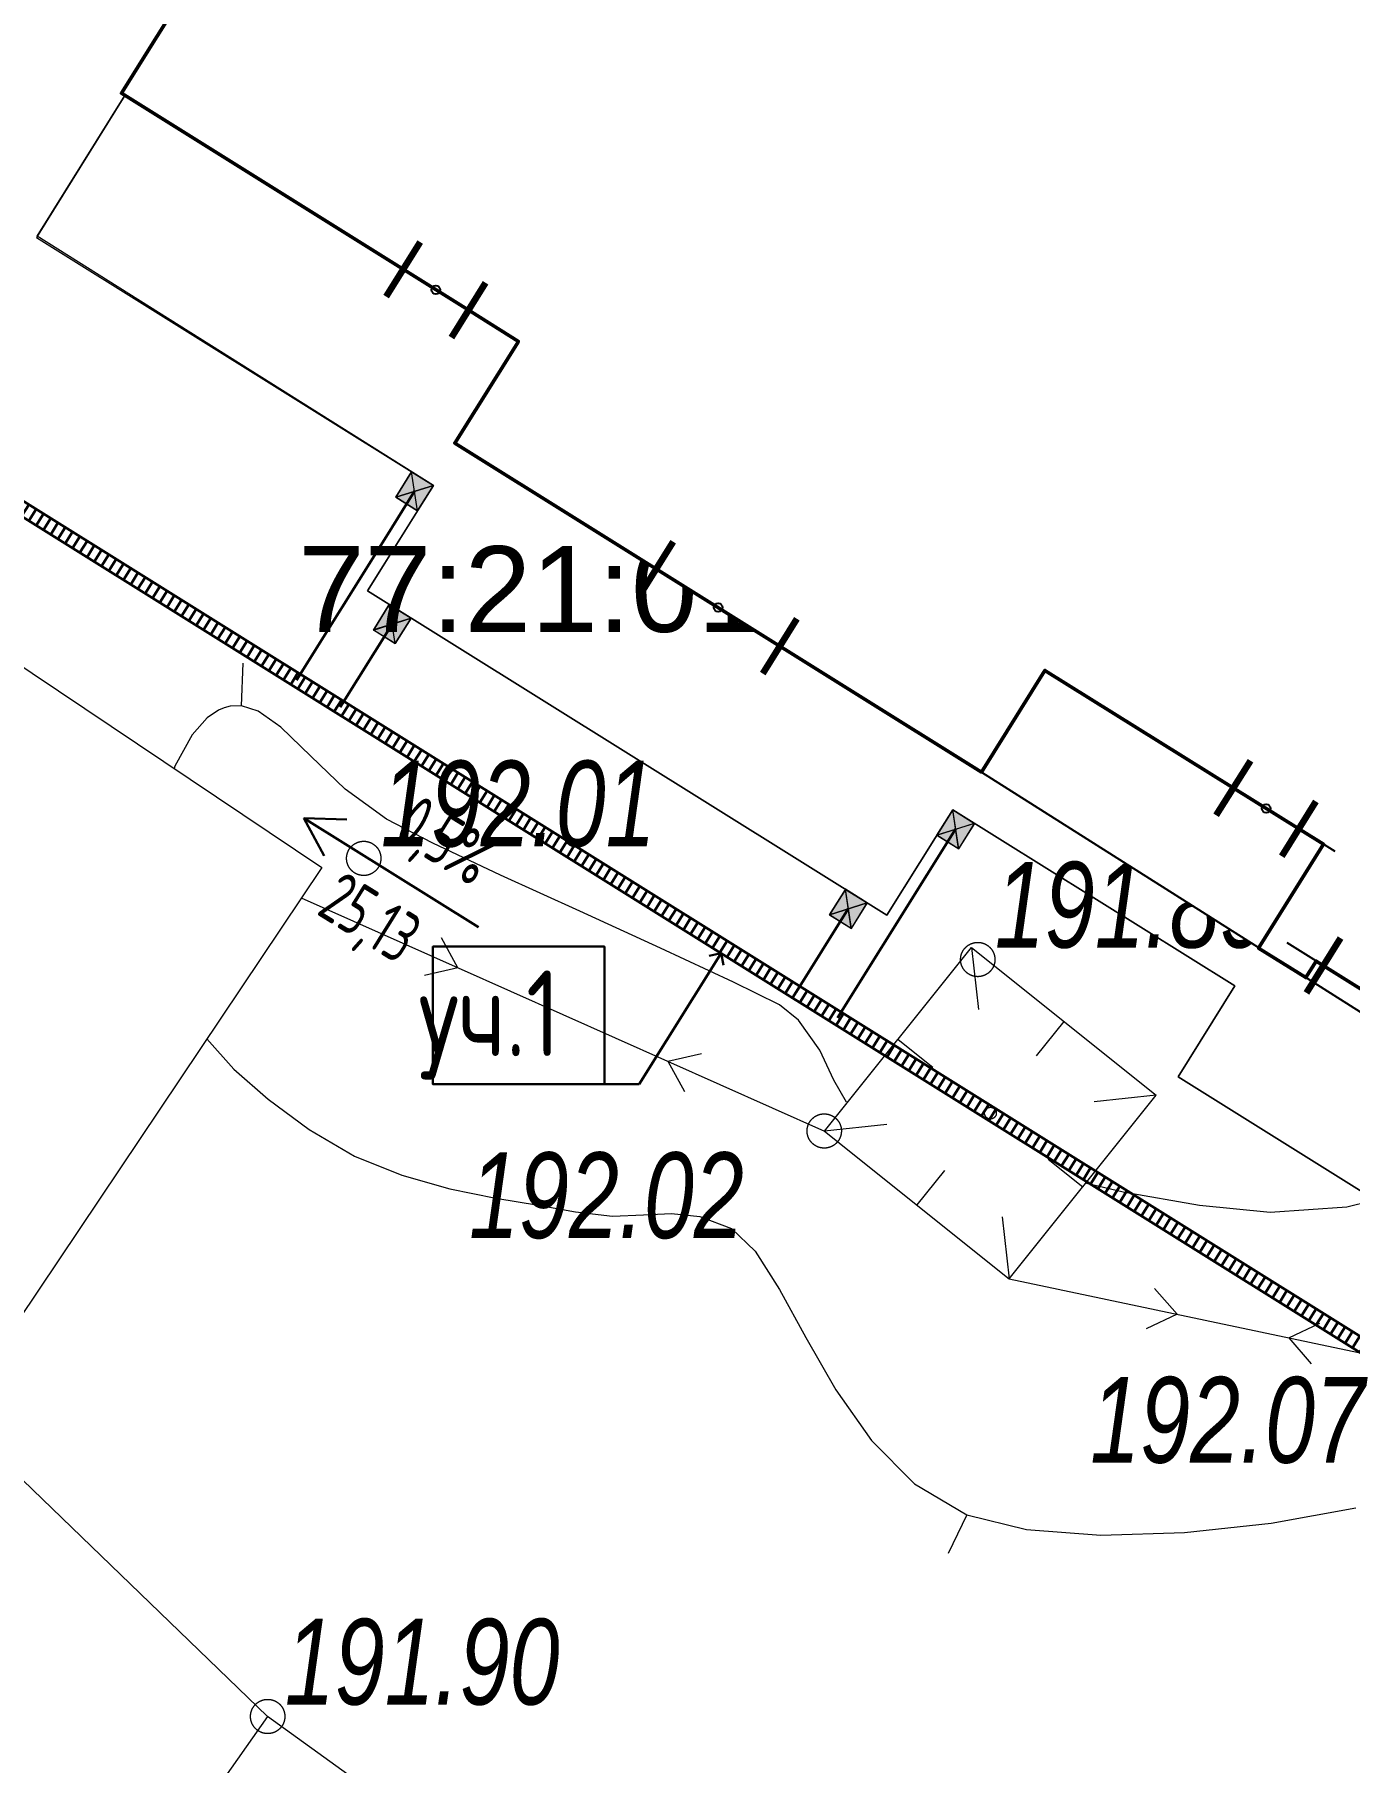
# Model space of a CAD drawing. Header units: millimetres. Extents: x -38151500 to -27467627, y -20617104 to -20349562.
# Drawn here: x -28293066 to -28277733, y -20505276 to -20485120 of the extents above; entities that cross this region are included whole.
import ezdxf
from ezdxf.xclip import XClip

# ---------------------------------------------------------------- set-up
doc = ezdxf.new("R2010")
doc.units = ezdxf.units.MM
doc.header["$MEASUREMENT"] = 0
doc.header["$XCLIPFRAME"] = 0
doc.linetypes.add('Wipeout_Contour', pattern=[1000, 0, -1000])
for name, color, linetype in [('!!! ПОДОСНОВА', 7, 'Continuous'), ('ГП_Сети канализации К2 ливневка', 7, 'Continuous'), ('ЛИВНЕВКА лотки', 7, 'Continuous'), ('Ливневка маркеры', 7, 'Continuous'), ('Ливневка трубы', 7, 'Continuous'), ('Новый_ГП_Сети канализации К2 ливневка', 7, 'Continuous')]:
    doc.layers.add(name, color=color, linetype=linetype)
for name, color, linetype, lineweight in [('ГП_Сети канализации К2 ливневка_Ном._пера__140', 140, 'Continuous', 40), ('ГП_Сети канализации К2 ливневка_Ном._пера__180', 5, 'Continuous', 13), ('ГП_Сети канализации К2 ливневка_Ном._пера__4', 5, 'Continuous', 40), ('ЛИВНЕВКА лотки_Ном._пера__5', 5, 'Continuous', 30), ('Ливневка маркеры_Ном._пера__5', 5, 'Continuous', 30), ('Ливневка трубы_Ном._пера__4', 5, 'Continuous', 40), ('Новый_Defpoints_Ном._пера__16', 16, 'Continuous', 20), ('Новый_Defpoints_Ном._пера__7', 7, 'Continuous', 25), ('Новый_ГП_Здание сооружение_Ном._пера__16', 16, 'Continuous', 20), ('Новый_ГП_Здание сооружение_Ном._пера__22', 22, 'Continuous', 50), ('Новый_ГП_Сети канализации К2 ливневка_Ном._пера__7', 7, 'Continuous', 25), ('Новый_ГТ-сооружение_ ограждение_Ном._пера__19', 7, 'Continuous', 90), ('Чертеж_1_ГП_Топография_Ном._пера__253', 252, 'Continuous', 18), ('Чертеж_1_Новофедоровское_снт 28_07$0$tp_отметки_новые_Ном._пера__253', 252, 'Continuous', 18), ('Чертеж_1_Новый_Новофедоровское_снт 28_07$0$tp_Здания_Ном._пера__253', 252, 'Continuous', 18), ('Чертеж_1_Новый_Новофедоровское_снт 28_07$0$tp_Здания_Ном._пера__7', 7, 'Continuous', 18), ('Чертеж_1_Новый_Новофедоровское_снт 28_07$0$tp_Контур растит_Ном._пера__253', 252, 'Continuous', 18), ('Чертеж_1_Новый_Новофедоровское_снт 28_07$0$tp_ЛЭП нн_Ном._пера__253', 252, 'Continuous', 18), ('Чертеж_1_Новый_Новофедоровское_снт 28_07$0$tp_отметки_новые_Ном._пера__7', 7, 'Continuous', 18), ('Чертеж_1_Новый_Новофедоровское_снт 28_07$0$tp_рельеф_Ном._пера__253', 252, 'Continuous', 18)]:
    doc.layers.add(name, color=color, linetype=linetype, lineweight=lineweight)
doc.styles.add('РЎР“Р•РќР•Р\xa0РР\xa0_РЎРўРР›Р¬_1', font='arial.ttf', dxfattribs={"width": 0.75})
doc.styles.add('РЎР“Р•РќР•Р\xa0РР\xa0_РЎРўРР›Р¬_5', font='arial.ttf')
doc.styles.add('РЎР“Р•РќР•Р\xa0РР\xa0_РЎРўРР›Р¬_6', font='', dxfattribs={"width": 0.8})
doc.styles.add('РЎР“Р•РќР•Р\xa0РР\xa0_РЎРўРР›Р¬_7', font='')
doc.styles.get('РЎР“Р•РќР•Р\xa0РР\xa0_РЎРўРР›Р¬_6').set_extended_font_data('GOST_type_A')
doc.styles.get('РЎР“Р•РќР•Р\xa0РР\xa0_РЎРўРР›Р¬_7').set_extended_font_data('GOST_type_A')
pattern_1 = [(327.9963, (-28258884.51, -20487316.09), (52.99742, 84.80138), [])]
pattern_2 = [(57.9963, (-28258884.51, -20487316.09), (-84.80138, 52.99742), [])]

# ---------------------------------------------------------------- blocks, each defined once
blk = doc.blocks.new('Чертеж_7_1', base_point=(9803493, 0))
at = {"layer": 'Чертеж_1_Новый_Новофедоровское_снт 28_07$0$tp_Здания_Ном._пера__253', "color": 252, "lineweight": 18, "flags": 128}
for points in [[(-28293964, -20501169), (-28298881, -20497871), (-28294634, -20491538), (-28289717, -20494836)], [(-28282432, -20515999), (-28280482, -20513307), (-28287135, -20508594), (-28286394, -20507598), (-28290351, -20504739), (-28292966, -20508460)]]:
    blk.add_lwpolyline(points, close=True, dxfattribs=at)
at = {"layer": 'Чертеж_1_Новый_Новофедоровское_снт 28_07$0$tp_Здания_Ном._пера__7', "color": 7, "lineweight": 18, "flags": 128}
for points in [[(-28283853, -20497912), (-28282139, -20495769)], [(-28282139, -20495769), (-28279985, -20497492)], [(-28282139, -20495769), (-28282057, -20496494)], [(-28281062, -20496631), (-28281384, -20497032)], [(-28282996, -20496841), (-28282592, -20497164)], [(-28281700, -20499635), (-28279985, -20497492)], [(-28279985, -20497492), (-28280711, -20497571)], [(-28283128, -20497833), (-28283853, -20497912)], [(-28283853, -20497912), (-28281700, -20499635)], [(-28282455, -20498372), (-28282776, -20498773)], [(-28281246, -20498240), (-28280842, -20498563)], [(-28281782, -20498910), (-28281700, -20499635)]]:
    blk.add_lwpolyline(points, dxfattribs=at)
at = {"layer": 'Чертеж_1_Новый_Новофедоровское_снт 28_07$0$tp_Здания_Ном._пера__7', "color": 7, "lineweight": 18}
blk.add_circle((-28281919, -20497702), 68.6, dxfattribs=at)
at = {"layer": 'Чертеж_1_Новый_Новофедоровское_снт 28_07$0$tp_Контур растит_Ном._пера__253', "color": 252, "lineweight": 18, "flags": 128}
blk.add_lwpolyline([(-28294006, -20501211), (-28290351, -20504739)], dxfattribs=at)
at = {"layer": 'Чертеж_1_Новый_Новофедоровское_снт 28_07$0$tp_ЛЭП нн_Ном._пера__253', "color": 252, "lineweight": 18, "flags": 128}
for points in [[(-28289955, -20495191), (-28283853, -20497912)], [(-28288128, -20496005), (-28288321, -20495655)], [(-28288128, -20496005), (-28288518, -20496096)], [(-28285680, -20497097), (-28285290, -20497007)], [(-28285680, -20497097), (-28285487, -20497448)], [(-28281700, -20499635), (-28276484, -20500736)], [(-28279743, -20500048), (-28280005, -20499746)], [(-28279743, -20500048), (-28280105, -20500218)], [(-28278441, -20500323), (-28278079, -20500153)], [(-28278441, -20500323), (-28278179, -20500625)]]:
    blk.add_lwpolyline(points, dxfattribs=at)
at = {"layer": 'Чертеж_1_Новый_Новофедоровское_снт 28_07$0$tp_отметки_новые_Ном._пера__7', "color": 7, "lineweight": 18}
for centre in [(-28284717, -20486960), (-28289227, -20494730), (-28282067, -20495910), (-28283857, -20497910), (-28290347, -20504740)]:
    blk.add_circle(centre, 200, dxfattribs=at)
at = {"layer": 'Чертеж_1_Новый_Новофедоровское_снт 28_07$0$tp_рельеф_Ном._пера__253', "color": 252, "lineweight": 18, "flags": 128}
for points in [[(-28290653, -20492950), (-28290631, -20492451)], [(-28283598, -20497575), (-28283747, -20497319), (-28283909, -20496969), (-28284156, -20496617), (-28284378, -20496437), (-28284914, -20496173), (-28285765, -20495777), (-28286709, -20495346), (-28287633, -20494924), (-28288423, -20494552), (-28288962, -20494273), (-28289442, -20493923), (-28289843, -20493538), (-28290195, -20493198), (-28290458, -20493012), (-28290653, -20492950), (-28290786, -20492955), (-28290854, -20492973), (-28290922, -20493002), (-28291051, -20493090), (-28291229, -20493288), (-28291429, -20493655), (-28291437, -20493683)], [(-28291058, -20496836), (-28290741, -20497187), (-28290340, -20497539), (-28289865, -20497894), (-28289335, -20498205), (-28288781, -20498427), (-28288224, -20498583), (-28287688, -20498692), (-28287191, -20498775), (-28286757, -20498853), (-28286328, -20498902), (-28285966, -20498889), (-28285637, -20498872), (-28285306, -20498907), (-28284939, -20499048), (-28284661, -20499313), (-28284379, -20499759), (-28284072, -20500319), (-28283721, -20500928), (-28283305, -20501519), (-28282803, -20502028), (-28282194, -20502387), (-28281500, -20502559), (-28280633, -20502624), (-28279658, -20502595), (-28278645, -20502485), (-28277658, -20502306)], [(-28276912, -20498587), (-28277765, -20498797), (-28278657, -20498862), (-28279483, -20498780), (-28280371, -20498622), (-28280816, -20498518)], [(-28282194, -20502387), (-28282413, -20502837)]]:
    blk.add_lwpolyline(points, dxfattribs=at)
at = {"layer": 'Чертеж_1_ГП_Топография_Ном._пера__253', "color": 252, "lineweight": 18, "insert": (-28289993, -20491595), "char_height": 1000, "attachment_point": 4, "style": 'РЎР“Р•РќР•Р\xa0РР\xa0_РЎРўРР›Р¬_5'}
blk.add_mtext('\\A1;{\\pql;\\fArial|b0|i0|c204|p0;\\W1.000000;77:21:0140412:484}', dxfattribs=at)
at = {"layer": 'Чертеж_1_Новофедоровское_снт 28_07$0$tp_отметки_новые_Ном._пера__253', "color": 252, "lineweight": 18, "char_height": 1000, "attachment_point": 7, "style": 'РЎР“Р•РќР•Р\xa0РР\xa0_РЎРўРР›Р¬_1'}
for s, insert in [('\\A1;{\\pql;\\fArial|b0|i1|c204|p0;\\W0.750000;191.84}', (-28284240, -20487438)), ('\\A1;{\\pql;\\fArial|b0|i1|c204|p0;\\W0.750000;192.01}', (-28289028, -20494605)), ('\\A1;{\\pql;\\fArial|b0|i1|c204|p0;\\W0.750000;191.89}', (-28281868, -20495785)), ('\\A1;{\\pql;\\fArial|b0|i1|c204|p0;\\W0.750000;192.02}', (-28287999, -20499174)), ('\\A1;{\\pql;\\fArial|b0|i1|c204|p0;\\W0.750000;192.07}', (-28280756, -20501794)), ('\\A1;{\\pql;\\fArial|b0|i1|c204|p0;\\W0.750000;191.90}', (-28290148, -20504615))]:
    blk.add_mtext(s, dxfattribs=dict(at, insert=insert))
blk = doc.blocks.new('Стена_39_5', base_point=(-28296226, -20488859))
at = {"layer": 'ЛИВНЕВКА лотки_Ном._пера__5', "linetype": 'Continuous', "lineweight": 30}
h = blk.add_hatch(dxfattribs=at)
h.set_pattern_fill('Настил_01_90_гр_0005', color=5, style=0, pattern_type=2)
h.set_pattern_definition(pattern_1)
h.paths.add_polyline_path([(-28291562, -20481396), (-28291341, -20481345), (-28291477, -20481260)])
h = blk.add_hatch(dxfattribs=at)
h.set_pattern_fill('Настил_01_90_гр_0005', color=5, style=0, pattern_type=2)
h.set_pattern_definition(pattern_1)
h.paths.add_polyline_path([(-28291562, -20481396), (-28296141, -20488723), (-28296006, -20488808), (-28291426, -20481481)])
h = blk.add_hatch(dxfattribs=at)
h.set_pattern_fill('Настил_01_90_гр_0005', color=5, style=0, pattern_type=2)
h.set_pattern_definition(pattern_1)
h.paths.add_polyline_path([(-28291562, -20481396), (-28291426, -20481481), (-28291341, -20481345)])
h = blk.add_hatch(dxfattribs=at)
h.set_pattern_fill('Настил_01_90_гр_0005', color=5, style=0, pattern_type=2)
h.set_pattern_definition(pattern_1)
h.paths.add_polyline_path([(-28296141, -20488723), (-28296226, -20488859), (-28296006, -20488808)])
h = blk.add_hatch(dxfattribs=at)
h.set_pattern_fill('Настил_01_90_гр_0005', color=5, style=0, pattern_type=2)
h.set_pattern_definition(pattern_1)
h.paths.add_polyline_path([(-28296006, -20488808), (-28296226, -20488859), (-28296090, -20488944)])
at = {"layer": 'ЛИВНЕВКА лотки_Ном._пера__5', "color": 5, "lineweight": 30, "flags": 128}
for points in [[(-28291341, -20481345), (-28291477, -20481260)], [(-28291562, -20481396), (-28296226, -20488859)], [(-28296006, -20488808), (-28291341, -20481345)], [(-28296226, -20488859), (-28296090, -20488944)]]:
    blk.add_lwpolyline(points, dxfattribs=at)
blk = doc.blocks.new('Стена_40_5', base_point=(-28296226, -20488859))
at = {"layer": 'ЛИВНЕВКА лотки_Ном._пера__5', "linetype": 'Continuous', "lineweight": 30}
h = blk.add_hatch(dxfattribs=at)
h.set_pattern_fill('Настил_01_90_гр_0005', color=5, style=0, pattern_type=2)
h.set_pattern_definition(pattern_2)
h.paths.add_polyline_path([(-28296006, -20488808), (-28296090, -20488944), (-28275047, -20502095), (-28274963, -20501959)])
h = blk.add_hatch(dxfattribs=at)
h.set_pattern_fill('Настил_01_90_гр_0005', color=5, style=0, pattern_type=2)
h.set_pattern_definition(pattern_2)
h.paths.add_polyline_path([(-28275047, -20502095), (-28274912, -20502180), (-28274963, -20501959)])
h = blk.add_hatch(dxfattribs=at)
h.set_pattern_fill('Настил_01_90_гр_0005', color=5, style=0, pattern_type=2)
h.set_pattern_definition(pattern_2)
h.paths.add_polyline_path([(-28274963, -20501959), (-28274912, -20502180), (-28274827, -20502044)])
at = {"layer": 'ЛИВНЕВКА лотки_Ном._пера__5', "color": 5, "lineweight": 30, "flags": 128}
for points in [[(-28274963, -20501959), (-28296006, -20488808)], [(-28296090, -20488944), (-28274912, -20502180)], [(-28274912, -20502180), (-28274827, -20502044)]]:
    blk.add_lwpolyline(points, dxfattribs=at)
blk = doc.blocks.new('Стена_56_5', base_point=(-28282325, -20494391))
at = {"layer": 'Ливневка трубы_Ном._пера__4', "color": 5, "lineweight": 40, "flags": 128}
for points in [[(-28282325, -20494391), (-28282656, -20494920)], [(-28282656, -20494920), (-28282325, -20494391)], [(-28282656, -20494920), (-28283701, -20496592)], [(-28283701, -20496592), (-28282656, -20494920)]]:
    blk.add_lwpolyline(points, dxfattribs=at)
blk = doc.blocks.new('Стена_57_5', base_point=(-28283577, -20495319))
at = {"layer": 'Ливневка трубы_Ном._пера__4', "color": 5, "lineweight": 40, "flags": 128}
for points in [[(-28283577, -20495319), (-28284184, -20496291)], [(-28284184, -20496291), (-28283577, -20495319)]]:
    blk.add_lwpolyline(points, dxfattribs=at)
blk = doc.blocks.new('Стена_58_5', base_point=(-28288635, -20490448))
at = {"layer": 'Ливневка трубы_Ном._пера__4', "color": 5, "lineweight": 40, "flags": 128}
for points in [[(-28288635, -20490448), (-28288965, -20490977)], [(-28288965, -20490977), (-28288635, -20490448)], [(-28288966, -20490978), (-28290010, -20492649)], [(-28290010, -20492649), (-28288966, -20490978)]]:
    blk.add_lwpolyline(points, dxfattribs=at)
blk = doc.blocks.new('Стена_59_5', base_point=(-28288894, -20491996))
at = {"layer": 'Ливневка трубы_Ном._пера__4', "color": 5, "lineweight": 40, "flags": 128}
for points in [[(-28288894, -20491996), (-28289501, -20492967)], [(-28289501, -20492967), (-28288894, -20491996)]]:
    blk.add_lwpolyline(points, dxfattribs=at)
blk = doc.blocks.new('Колонна_27_5', base_point=(-28288894, -20491996))
at = {"layer": 'ГП_Сети канализации К2 ливневка_Ном._пера__140', "linetype": 'Continuous', "lineweight": 40}
blk.add_hatch(color=140, dxfattribs=at).paths.add_polyline_path([(-28288860, -20492224), (-28288674, -20491927), (-28288929, -20491768), (-28289114, -20492065)])
at = {"layer": 'ГП_Сети канализации К2 ливневка_Ном._пера__180', "color": 5, "lineweight": 13}
for p, q in [((-28288674, -20491927), (-28289114, -20492065)), ((-28288860, -20492224), (-28288929, -20491768))]:
    blk.add_line(p, q, dxfattribs=at)
at = {"layer": 'ГП_Сети канализации К2 ливневка_Ном._пера__180', "color": 5, "lineweight": 13, "flags": 128}
blk.add_lwpolyline([(-28288860, -20492224), (-28288674, -20491927), (-28288929, -20491768), (-28289114, -20492065)], close=True, dxfattribs=at)
blk = doc.blocks.new('Колонна_28_5', base_point=(-28283577, -20495319))
at = {"layer": 'ГП_Сети канализации К2 ливневка_Ном._пера__140', "linetype": 'Continuous', "lineweight": 40}
blk.add_hatch(color=140, dxfattribs=at).paths.add_polyline_path([(-28283542, -20495547), (-28283357, -20495250), (-28283611, -20495091), (-28283796, -20495388)])
at = {"layer": 'ГП_Сети канализации К2 ливневка_Ном._пера__180', "color": 5, "lineweight": 13}
for p, q in [((-28283542, -20495547), (-28283611, -20495091)), ((-28283357, -20495250), (-28283796, -20495388))]:
    blk.add_line(p, q, dxfattribs=at)
at = {"layer": 'ГП_Сети канализации К2 ливневка_Ном._пера__180', "color": 5, "lineweight": 13, "flags": 128}
blk.add_lwpolyline([(-28283542, -20495547), (-28283357, -20495250), (-28283611, -20495091), (-28283796, -20495388)], close=True, dxfattribs=at)
blk = doc.blocks.new('Колонна_29_5', base_point=(-28282325, -20494390))
at = {"layer": 'ГП_Сети канализации К2 ливневка_Ном._пера__140', "linetype": 'Continuous', "lineweight": 40}
blk.add_hatch(color=140, dxfattribs=at).paths.add_polyline_path([(-28282290, -20494618), (-28282105, -20494321), (-28282359, -20494162), (-28282545, -20494459)])
at = {"layer": 'ГП_Сети канализации К2 ливневка_Ном._пера__180', "color": 5, "lineweight": 13}
for p, q in [((-28282290, -20494618), (-28282359, -20494162)), ((-28282105, -20494321), (-28282545, -20494459))]:
    blk.add_line(p, q, dxfattribs=at)
at = {"layer": 'ГП_Сети канализации К2 ливневка_Ном._пера__180', "color": 5, "lineweight": 13, "flags": 128}
blk.add_lwpolyline([(-28282290, -20494618), (-28282105, -20494321), (-28282359, -20494162), (-28282545, -20494459)], close=True, dxfattribs=at)
blk = doc.blocks.new('Колонна_30_5', base_point=(-28288634, -20490448))
at = {"layer": 'ГП_Сети канализации К2 ливневка_Ном._пера__140', "linetype": 'Continuous', "lineweight": 40}
blk.add_hatch(color=140, dxfattribs=at).paths.add_polyline_path([(-28288600, -20490676), (-28288414, -20490379), (-28288669, -20490220), (-28288854, -20490517)])
at = {"layer": 'ГП_Сети канализации К2 ливневка_Ном._пера__180', "color": 5, "lineweight": 13}
for p, q in [((-28288600, -20490676), (-28288669, -20490220)), ((-28288414, -20490379), (-28288854, -20490517))]:
    blk.add_line(p, q, dxfattribs=at)
at = {"layer": 'ГП_Сети канализации К2 ливневка_Ном._пера__180', "color": 5, "lineweight": 13, "flags": 128}
blk.add_lwpolyline([(-28288600, -20490676), (-28288414, -20490379), (-28288669, -20490220), (-28288854, -20490517)], close=True, dxfattribs=at)
blk = doc.blocks.new('Линия_10_5', base_point=(-28287889, -20495532))
at = {"layer": 'Ливневка маркеры_Ном._пера__5', "color": 5, "lineweight": 30}
for p, q in [((-28287889, -20495532), (-28289924, -20494260)), ((-28289924, -20494260), (-28289424, -20494277)), ((-28289924, -20494260), (-28289689, -20494701))]:
    blk.add_line(p, q, dxfattribs=at)
blk = doc.blocks.new('Выноска_23_5', base_point=(-28285061, -20495836))
at = {"layer": 'Ливневка маркеры_Ном._пера__5', "color": 5, "lineweight": 30}
for p, q in [((-28285061, -20495836), (-28286016, -20497364)), ((-28285061, -20495836), (-28285199, -20495868)), ((-28285061, -20495836), (-28285030, -20495974)), ((-28286421, -20497364), (-28288421, -20497364)), ((-28286016, -20497364), (-28286421, -20497364))]:
    blk.add_line(p, q, dxfattribs=at)
at = {"layer": 'Ливневка маркеры_Ном._пера__5', "color": 5, "lineweight": 30, "flags": 128}
blk.add_lwpolyline([(-28286421, -20497364), (-28286421, -20495758), (-28288421, -20495758), (-28288421, -20497364)], close=True, dxfattribs=at)
at = {"layer": 'Ливневка маркеры_Ном._пера__5', "color": 5, "lineweight": 30, "insert": (-28287421, -20496037), "char_height": 1000, "attachment_point": 2, "style": 'РЎР“Р•РќР•Р\xa0РР\xa0_РЎРўРР›Р¬_7'}
blk.add_mtext('\\A1;{\\pqc;\\pt0,5000;\\fGOST_type_A|b0|i0|c0|p0;\\W1.000000;уч.1\\fGOST_type_A|b0|i0|c0|p0;\\W1.000000;\\A1{\\H.66x;\\S^  ;}\\fGOST_type_A|b0|i0|c0|p0;\\W1.000000;\\fGOST_type_A|b0|i0|c0|p0;\\W1.000000;\\A1{\\H.66x;\\S^  ;}\\fGOST_type_A|b0|i0|c0|p0;\\W1.000000; \\fGOST_type_A|b0|i0|c0|p0;\\W1.000000;\\fGOST_type_A|b0|i0|c0|p0;\\W1.000000;\\fGOST_type_A|b0|i0|c0|p0;\\W1.000000;\\fGOST_type_A|b0|i0|c0|p0;\\W1.000000;\\fGOST_type_A|b0|i0|c0|p0;\\W1.000000;\\fGOST_type_A|b0|i0|c0|p0;\\W1.000000;\\fGOST_type_A|b0|i0|c0|p0;\\W1.000000;\\fGOST_type_A|b0|i0|c0|p0;\\W1.000000;\\fGOST_type_A|b0|i0|c0|p0;\\W1.000000;\\fGOST_type_A|b0|i0|c0|p0;\\W1.000000;\\fGOST_type_A|b0|i0|c0|p0;\\W1.000000;\\fGOST_type_A|b0|i0|c0|p0;\\W1.000000;\\fGOST_type_A|b0|i0|c0|p0;\\W1.000000;\\fGOST_type_A|b0|i0|c0|p0;\\W1.000000;\\fGOST_type_A|b0|i0|c0|p0;\\W1.000000;\\fGOST_type_A|b0|i0|c0|p0;\\W1.000000;\\fGOST_type_A|b0|i0|c0|p0;\\W1.000000;\\fGOST_type_A|b0|i0|c0|p0;\\W1.000000;\\fGOST_type_A|b0|i0|c0|p0;\\W1.000000;\\fGOST_type_A|b0|i0|c0|p0;\\W1.000000;\\fGOST_type_A|b0|i0|c0|p0;\\W1.000000;\\fGOST_type_A|b0|i0|c0|p0;\\W1.000000;\\fGOST_type_A|b0|i0|c0|p0;\\W1.000000;\\fGOST_type_A|b0|i0|c0|p0;\\W1.000000;\\fGOST_type_A|b0|i0|c0|p0;\\W1.000000;\\fGOST_type_A|b0|i0|c0|p0;\\W1.000000;\\fGOST_type_A|b0|i0|c0|p0;\\W1.000000;\\fGOST_type_A|b0|i0|c0|p0;\\W1.000000;\\fGOST_type_A|b0|i0|c0|p0;\\W1.000000;\\fGOST_type_A|b0|i0|c0|p0;\\W1.000000;\\fGOST_type_A|b0|i0|c0|p0;\\W1.000000;\\fGOST_type_A|b0|i0|c0|p0;\\W1.000000;\\fGOST_type_A|b0|i0|c0|p0;\\W1.000000;\\fGOST_type_A|b0|i0|c0|p0;\\W1.000000;\\fGOST_type_A|b0|i0|c0|p0;\\W1.000000;\\fGOST_type_A|b0|i0|c0|p0;\\W1.000000;\\fGOST_type_A|b0|i0|c0|p0;\\W1.000000;\\fGOST_type_A|b0|i0|c0|p0;\\W1.000000;\\fGOST_type_A|b0|i0|c0|p0;\\W1.000000;\\fGOST_type_A|b0|i0|c0|p0;\\W1.000000;\\fGOST_type_A|b0|i0|c0|p0;\\W1.000000;\\fGOST_type_A|b0|i0|c0|p0;\\W1.000000;\\fGOST_type_A|b0|i0|c0|p0;\\W1.000000;}', dxfattribs=at)

msp = doc.modelspace()

# ---------------------------------------------------------------- linework, layer by layer
at = {"layer": 'Новый_Defpoints_Ном._пера__16', "color": 16, "lineweight": 20}
msp.add_lwpolyline([(-28274817.02, -20498226.87), (-28274859.37, -20498200.09), (-28275813.16, -20499726.47), (-28279731.23, -20497278.35), (-28279068.57, -20496218.51), (-28282359.4, -20494162.42), (-28283127.98, -20495392.47), (-28289182.83, -20491608.97), (-28288414.44, -20490378.81), (-28293035.11, -20487470.61), (-28292011.44, -20485831.75), (-28292053.69, -20485805.01), (-28284025.08, -20472957.63), (-28267658.24, -20483184.77), (-28269274.05, -20485770.62), (-28267664.55, -20486777.3)], close=True, dxfattribs=at)

# ---------------------------------------------------------------- block references
at = {"layer": '!!! ПОДОСНОВА', "color": 252, "lineweight": 40}
ref = msp.add_blockref('Чертеж_7_1', (9803492.59, 0), dxfattribs=at)
XClip(ref).set_block_clipping_path([(-28353281.3359813392, -20418838.4532491304), (-28353281.3359813392, -20510095.8116091713), (-28330700.7663319707, -20510095.8116091713), (-28325307.6286476292, -20521215.6831232607), (-28239941.7650179006, -20521215.6831232607), (-28239941.7650179006, -20418721.7424019799)])

# ---------------------------------------------------------------- next in the draw order: wipeouts: each hides what was drawn before it
at = {"color": 254, "linetype": 'Wipeout_Contour', "lineweight": 0, "ltscale": 384129529.9638571}
msp.add_wipeout([(-28284025.56, -20472957.33), (-28287708.5, -20478851.26), (-28287725.46, -20478840.67), (-28292053.84, -20485805.26), (-28287424.46, -20488698.01), (-28288166.35, -20489885.28), (-28282025.53, -20493722.51), (-28274843.6, -20498269.21), (-28267710.9, -20486760.15), (-28269279.79, -20485779.8), (-28267658.24, -20483184.77)], dxfattribs=at).dxf.layer = 'Новый_ГП_Сети канализации К2 ливневка'

# ---------------------------------------------------------------- next in the draw order: hatches: boundary and pattern name
at = {"layer": 'ГП_Сети канализации К2 ливневка_Ном._пера__4', "linetype": 'Continuous', "lineweight": 0, "true_color": 0x5fbfff}
for points in [[(-28288600.21, -20490676.58), (-28288854.72, -20490517.79), (-28288668.96, -20490220.02), (-28288414.44, -20490378.81)], [(-28288860.08, -20492224.82), (-28289114.6, -20492066.03), (-28288928.84, -20491768.26), (-28288674.32, -20491927.05)], [(-28282290.64, -20494618.97), (-28282545.16, -20494460.19), (-28282359.4, -20494162.42), (-28282104.88, -20494321.2)], [(-28283542.39, -20495547.69), (-28283796.91, -20495388.91), (-28283611.14, -20495091.14), (-28283356.62, -20495249.92)]]:
    msp.add_hatch(color=151, dxfattribs=at).paths.add_polyline_path(points)

# ---------------------------------------------------------------- next in the draw order: linework, layer by layer
at = {"layer": 'ГП_Сети канализации К2 ливневка_Ном._пера__180', "color": 5, "lineweight": 13}
for points in [[(-28288854.72, -20490517.79), (-28288414.46, -20490378.71), (-28288600.21, -20490676.58), (-28288669.03, -20490219.98), (-28288854.72, -20490517.79), (-28288669.03, -20490219.98), (-28288414.46, -20490378.71), (-28288600.21, -20490676.58)], [(-28289114.6, -20492066.03), (-28288674.34, -20491926.95), (-28288860.08, -20492224.82), (-28288928.91, -20491768.22), (-28289114.6, -20492066.03), (-28288928.91, -20491768.22), (-28288674.34, -20491926.95), (-28288860.08, -20492224.82)], [(-28282545.16, -20494460.19), (-28282104.9, -20494321.1), (-28282290.64, -20494618.97), (-28282359.47, -20494162.37), (-28282545.16, -20494460.19), (-28282359.47, -20494162.37), (-28282104.9, -20494321.1), (-28282290.64, -20494618.97)], [(-28283796.91, -20495388.91), (-28283356.65, -20495249.83), (-28283542.39, -20495547.69), (-28283611.21, -20495091.1), (-28283796.91, -20495388.91), (-28283611.21, -20495091.1), (-28283356.65, -20495249.83), (-28283542.39, -20495547.69)]]:
    msp.add_lwpolyline(points, close=True, dxfattribs=at)
at = {"layer": 'ГП_Сети канализации К2 ливневка_Ном._пера__180', "color": 5, "lineweight": 13, "flags": 128}
for points in [[(-28288600.21, -20490676.58), (-28288854.72, -20490517.79), (-28288668.96, -20490220.02), (-28288414.44, -20490378.81)], [(-28288860.08, -20492224.82), (-28289114.6, -20492066.03), (-28288928.84, -20491768.26), (-28288674.32, -20491927.05)], [(-28282290.64, -20494618.97), (-28282545.16, -20494460.19), (-28282359.4, -20494162.42), (-28282104.88, -20494321.2)], [(-28283542.39, -20495547.69), (-28283796.91, -20495388.91), (-28283611.14, -20495091.14), (-28283356.62, -20495249.92)]]:
    msp.add_lwpolyline(points, close=True, dxfattribs=at)
at = {"layer": 'Новый_Defpoints_Ном._пера__7', "color": 7, "lineweight": 25}
for points in [[(-28287580.32, -20488600.39), (-28289191.76, -20487593.82)], [(-28283950.4, -20492519.34), (-28286240.38, -20491088.89)], [(-28277899.49, -20494650.47), (-28279510.93, -20493643.9)], [(-28274940.17, -20497913.5), (-28278459.88, -20495714.86)]]:
    msp.add_lwpolyline(points, dxfattribs=at)
for centre in [(-28288386.04, -20488097.1), (-28285095.39, -20491804.11), (-28278705.21, -20494147.19)]:
    msp.add_circle(centre, 50, dxfattribs=at)
at = {"layer": 'Новый_ГП_Здание сооружение_Ном._пера__16', "color": 16, "lineweight": 20}
msp.add_lwpolyline([(-28292011.44, -20485831.75), (-28293044.78, -20487485.45), (-28288414.44, -20490378.81), (-28288573.55, -20490633.14), (-28289182.83, -20491608.47), (-28283127.98, -20495392.47), (-28282359.4, -20494162.42), (-28279068.97, -20496218.5), (-28279731.16, -20497278.23), (-28275813.16, -20499726.47), (-28274886.01, -20498242.72), (-28275394.83, -20497924.77), (-28275262.59, -20497713.13), (-28278120.51, -20495927.28), (-28278242.17, -20496121.97), (-28278793.42, -20495777.52), (-28278035.62, -20494564.81), (-28281284.8, -20492537.02), (-28282025.51, -20493722.48), (-28288165.38, -20489885.89), (-28287423.5, -20488698.63)], close=True, dxfattribs=at)
at = {"layer": 'Новый_ГП_Здание сооружение_Ном._пера__22', "color": 22, "lineweight": 50}
msp.add_lwpolyline([(-28289934.16, -20482413.06), (-28292053.84, -20485805.26), (-28290404.42, -20486835.93), (-28287979, -20488351.5), (-28287423.5, -20488698.63), (-28288165.39, -20489885.89), (-28282025.51, -20493722.48), (-28281284.8, -20492537.02), (-28278035.62, -20494564.81), (-28278793.42, -20495777.52), (-28278241.86, -20496121.47), (-28278120.51, -20495927.28), (-28275262.59, -20497713.13), (-28275368.56, -20497882.73), (-28274817.11, -20498226.81), (-28270922.13, -20491994.99), (-28270498.27, -20491315.22), (-28272109.56, -20490308.37), (-28269565.94, -20486237.73), (-28267954.14, -20487244.9)], dxfattribs=at)
at = {"layer": 'Новый_ГП_Сети канализации К2 ливневка_Ном._пера__7', "color": 7, "lineweight": 25, "flags": 128}
msp.add_lwpolyline([(-28284025.56, -20472957.33), (-28287708.5, -20478851.26), (-28287725.46, -20478840.67), (-28292053.84, -20485805.26), (-28287424.46, -20488698.01), (-28288166.35, -20489885.28), (-28282025.53, -20493722.51), (-28274843.6, -20498269.21), (-28267710.9, -20486760.15), (-28269279.79, -20485779.8), (-28267658.24, -20483184.77)], close=True, dxfattribs=at)
at = {"layer": 'Новый_ГТ-сооружение_ ограждение_Ном._пера__19', "color": 7, "lineweight": 90}
for p, q in [((-28288569.03, -20487540.66), (-28288966.39, -20488176.75)), ((-28287805.7, -20488017.46), (-28288203.04, -20488653.56)), ((-28285617.65, -20491035.73), (-28286015.01, -20491671.82)), ((-28284175.78, -20491936.4), (-28284573.12, -20492572.5)), ((-28278888.2, -20493590.74), (-28279285.55, -20494226.83)), ((-28278124.86, -20494067.54), (-28278522.21, -20494703.64)), ((-28277837.15, -20495661.7), (-28278234.51, -20496297.79))]:
    msp.add_line(p, q, dxfattribs=at)

# ---------------------------------------------------------------- next in the draw order: block references
at = {"layer": 'ГП_Сети канализации К2 ливневка', "color": 32, "lineweight": 40, "true_color": 0xe15500}
for name, p in [('Колонна_30_5', (-28288634.34, -20490447.84)), ('Колонна_27_5', (-28288894.22, -20491996.08)), ('Колонна_29_5', (-28282324.78, -20494390.24)), ('Колонна_28_5', (-28283576.52, -20495318.96))]:
    msp.add_blockref(name, p, dxfattribs=at)
at = {"layer": 'ЛИВНЕВКА лотки', "color": 5, "lineweight": 30}
for name in ['Стена_39_5', 'Стена_40_5']:
    msp.add_blockref(name, (-28296226.04, -20488858.95), dxfattribs=at)
at = {"layer": 'Ливневка маркеры', "color": 5, "lineweight": 30}
for name, p in [('Линия_10_5', (-28287888.99, -20495531.61)), ('Выноска_23_5', (-28285061.35, -20495836.43))]:
    msp.add_blockref(name, p, dxfattribs=at)
at = {"layer": 'Ливневка трубы', "color": 5, "lineweight": 40}
for name, p in [('Стена_58_5', (-28288634.59, -20490448.25)), ('Стена_59_5', (-28288894.47, -20491996.49)), ('Стена_56_5', (-28282325.03, -20494390.65)), ('Стена_57_5', (-28283576.78, -20495319.37))]:
    msp.add_blockref(name, p, dxfattribs=at)

# ---------------------------------------------------------------- next in the draw order: texts
at = {"layer": 'Ливневка маркеры_Ном._пера__5', "color": 5, "lineweight": 30, "char_height": 600, "attachment_point": 5, "rotation": 328.084557, "style": 'РЎР“Р•РќР•Р\xa0РР\xa0_РЎРўРР›Р¬_6'}
for s, insert in [('\\A1;{\\pqc;\\fGOST_type_A|b0|i0|c0|p0;\\W0.800000;0,5\\fGOST_type_A|b0|i0|c0|p0;\\W0.800000;%}', (-28288305.91, -20494579.61)), ('\\A1;{\\pqc;\\fGOST_type_A|b0|i0|c0|p0;\\W0.800000;25\\fGOST_type_A|b0|i0|c0|p0;\\W0.800000;,\\fGOST_type_A|b0|i0|c0|p0;\\W0.800000;13}', (-28289186.87, -20495478.73))]:
    msp.add_mtext(s, dxfattribs=dict(at, insert=insert))

doc.saveas('drawing.dxf')
